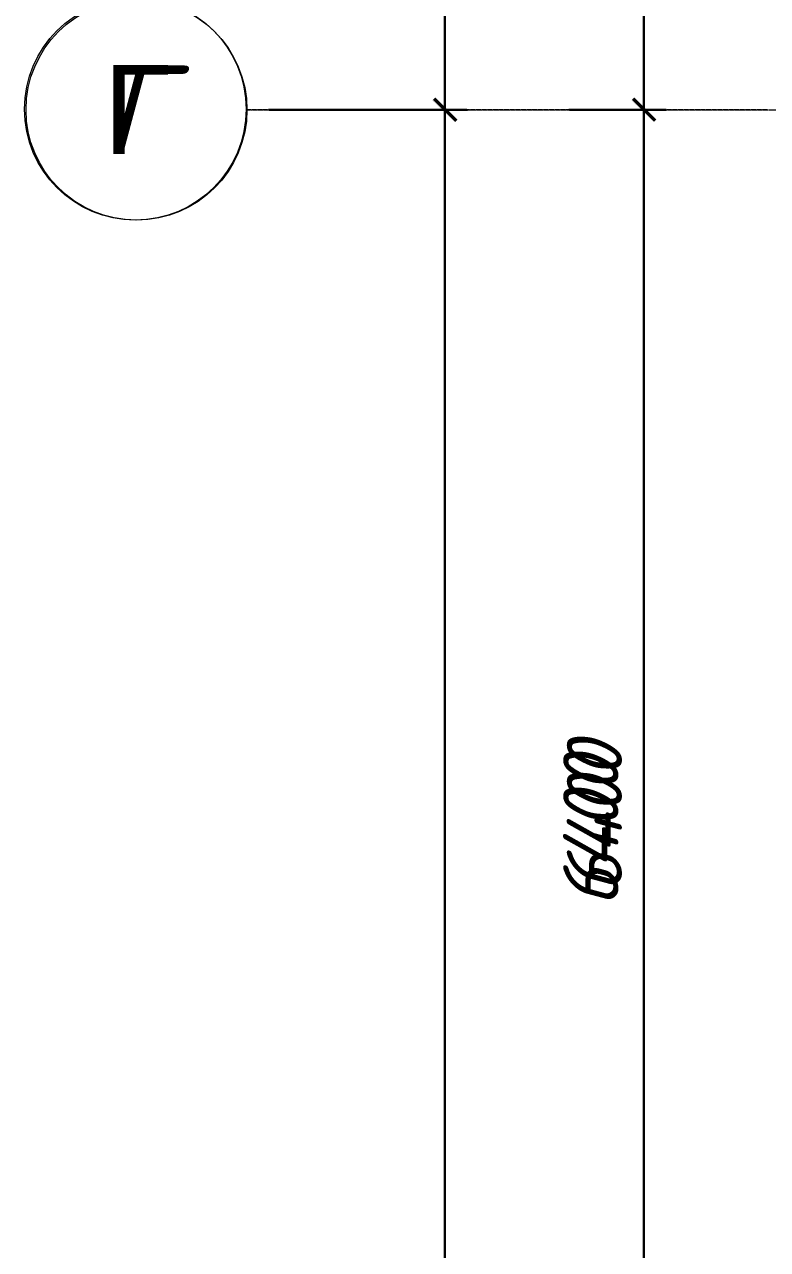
# Model space of a CAD drawing. Header units: millimetres. Extents: x -10178924 to 11692288, y -947381 to 58396.
# Drawn here: x 711602 to 714965, y -818196 to -812655 of the extents above; entities that cross this region are included whole.
import ezdxf
from ezdxf.enums import TextEntityAlignment as Align

# ---------------------------------------------------------------- set-up
doc = ezdxf.new("R2010")
doc.units = ezdxf.units.MM
doc.linetypes.add('осевая', pattern=[50.8, 31.75, -6.35, 6.35, -6.35])
doc.layers.add('PDF _Размеры осевые', color=7, linetype='Continuous', true_color=0x5d6970)
doc.layers.add('PDF _Текст', color=7, linetype='Continuous', lineweight=5)
doc.layers.add('Размеры осевые', color=153, linetype='Continuous', lineweight=9)
doc.styles.add('PDF ArialMT', font='arial.ttf')
doc.styles.add('PDF GOST Common Italic', font='GOST_Common Italic.ttf')
doc.styles.add('PDF ISOCPEUR Italic', font='isocpeui.ttf')
doc.styles.add('Текст_М100', font='GOST_Common Italic.ttf', dxfattribs={"height": 250})
doc.dimstyles.new('Размеры_М100', dxfattribs={"dimtxt": 250, "dimasz": 100, "dimexe": 100, "dimexo": 100, "dimgap": 100, "dimtad": 1, "dimrnd": 5, "dimtxsty": 'Текст_М100', "dimblk": 'ARCHTICK', "dimcen": 250, "dimdle": 100, "dimadec": 0, "dimazin": 2, "dimtfac": 1, "dimtmove": 1, "dimatfit": 3, "dimfxl": 1, "dimarcsym": 0})

# ---------------------------------------------------------------- blocks, each defined once
blk = doc.blocks.new('_ArchTick')
at = {"color": 0, "linetype": 'ByBlock', "const_width": 0.15}
blk.add_lwpolyline([(-0.5, -0.5), (0.5, 0.5)], dxfattribs=at)
blk = doc.blocks.new('*D2692')
at = {"layer": 'Defpoints', "color": 0, "ltscale": 100, "transparency": 16777216}
for p in [(-9750, -32250), (-8852.3, -32250), (-9750, -47950)]:
    blk.add_point(p, dxfattribs=at)
at = {"layer": 'Размеры осевые', "color": 0, "lineweight": -2, "ltscale": 100, "transparency": 16777216}
for p, q in [((-8852.3, -48050), (-8852.3, -32150)), ((-9650, -32250), (-8752.3, -32250)), ((-9650, -47950), (-8752.3, -47950))]:
    blk.add_line(p, q, dxfattribs=at)
at = {"layer": 'Размеры осевые', "color": 0, "lineweight": -2, "ltscale": 100, "transparency": 16777216, "xscale": 100, "yscale": 100, "zscale": 100}
for p, rotation in [((-8852.3, -32250), 90), ((-8852.3, -47950), 270)]:
    blk.add_blockref('_ArchTick', p, dxfattribs=dict(at, rotation=rotation))
at = {"layer": 'Размеры осевые', "color": 0, "ltscale": 100, "transparency": 16777216, "insert": (-9078.9, -40100), "char_height": 250, "attachment_point": 5, "rotation": 90, "style": 'Текст_М100'}
blk.add_mtext('15700', dxfattribs=at)
blk = doc.blocks.new('*D2695')
at = {"layer": 'Defpoints', "color": 0, "ltscale": 100, "transparency": 16777216}
for p in [(-8390.4, -32250), (-7952.3, -32250), (-8390.4, -38650)]:
    blk.add_point(p, dxfattribs=at)
at = {"layer": 'Размеры осевые', "color": 0, "lineweight": -2, "ltscale": 100, "transparency": 16777216}
for p, q in [((-7952.3, -38750), (-7952.3, -32150)), ((-8290.4, -32250), (-7852.3, -32250)), ((-8290.4, -38650), (-7852.3, -38650))]:
    blk.add_line(p, q, dxfattribs=at)
at = {"layer": 'Размеры осевые', "color": 0, "lineweight": -2, "ltscale": 100, "transparency": 16777216, "xscale": 100, "yscale": 100, "zscale": 100}
for p, rotation in [((-7952.3, -32250), 90), ((-7952.3, -38650), 270)]:
    blk.add_blockref('_ArchTick', p, dxfattribs=dict(at, rotation=rotation))
at = {"layer": 'Размеры осевые', "color": 0, "ltscale": 100, "transparency": 16777216, "insert": (-8177.3, -35450), "char_height": 250, "attachment_point": 5, "rotation": 90, "style": 'Текст_М100'}
blk.add_mtext('6400', dxfattribs=at)
blk = doc.blocks.new('*D2696')
at = {"layer": 'Defpoints', "color": 0, "ltscale": 100, "transparency": 16777216}
for p in [(-8390.4, -30450), (-7952.3, -30450), (-8390.4, -32250)]:
    blk.add_point(p, dxfattribs=at)
at = {"layer": 'Размеры осевые', "color": 0, "lineweight": -2, "ltscale": 100, "transparency": 16777216}
for p, q in [((-7952.3, -32350), (-7952.3, -30350)), ((-8290.4, -30450), (-7852.3, -30450)), ((-8290.4, -32250), (-7852.3, -32250))]:
    blk.add_line(p, q, dxfattribs=at)
at = {"layer": 'Размеры осевые', "color": 0, "lineweight": -2, "ltscale": 100, "transparency": 16777216, "xscale": 100, "yscale": 100, "zscale": 100}
for p, rotation in [((-7952.3, -30450), 90), ((-7952.3, -32250), 270)]:
    blk.add_blockref('_ArchTick', p, dxfattribs=dict(at, rotation=rotation))
at = {"layer": 'Размеры осевые', "color": 0, "ltscale": 100, "transparency": 16777216, "insert": (-8177.3, -31350), "char_height": 250, "attachment_point": 5, "rotation": 90, "style": 'Текст_М100'}
blk.add_mtext('1800', dxfattribs=at)
blk = doc.blocks.new('*D2700')
at = {"layer": 'Defpoints', "color": 0, "ltscale": 100, "transparency": 16777216}
for p in [(-9750, -15500), (-8852.3, -15500), (-9750, -32250)]:
    blk.add_point(p, dxfattribs=at)
at = {"layer": 'Размеры осевые', "color": 0, "lineweight": -2, "ltscale": 100, "transparency": 16777216}
for p, q in [((-8852.3, -32350), (-8852.3, -15400)), ((-9650, -15500), (-8752.3, -15500)), ((-9650, -32250), (-8752.3, -32250))]:
    blk.add_line(p, q, dxfattribs=at)
at = {"layer": 'Размеры осевые', "color": 0, "lineweight": -2, "ltscale": 100, "transparency": 16777216, "xscale": 100, "yscale": 100, "zscale": 100}
for p, rotation in [((-8852.3, -15500), 90), ((-8852.3, -32250), 270)]:
    blk.add_blockref('_ArchTick', p, dxfattribs=dict(at, rotation=rotation))
at = {"layer": 'Размеры осевые', "color": 0, "ltscale": 100, "transparency": 16777216, "insert": (-9078.9, -23875), "char_height": 250, "attachment_point": 5, "rotation": 90, "style": 'Текст_М100'}
blk.add_mtext('16750', dxfattribs=at)
blk = doc.blocks.new('A$C5282721b')
at = {"layer": 'Размеры осевые', "color": 251, "linetype": 'осевая', "ltscale": 0.5, "transparency": 33554687}
for p, q in [((-9750, -32250), (62308.109, -32250)), ((-9718.727, -32250), (61848.609, -32250)), ((-9718.727, -32250), (61848.609, -32250))]:
    blk.add_line(p, q, dxfattribs=at)
at = {"layer": 'Размеры осевые', "color": 251, "ltscale": 100, "transparency": 33554687}
blk.add_circle((-10250, -32250), 500, dxfattribs=at)
at = {"layer": 'Размеры осевые', "color": 251, "ltscale": 100, "transparency": 33554687, "style": 'PDF ISOCPEUR Italic'}
blk.add_text('Г', height=400, dxfattribs=at).set_placement((-10250, -32250), align=Align.MIDDLE_CENTER)
at = {"layer": 'Размеры осевые', "color": 251, "ltscale": 100, "transparency": 33554687}
for base, p1, p2, picture, middle in [((-8852.333, -15500), (-9750, -32250), (-9750, -15500), '*D2700', (-9078.943, -23875)), ((-7952.328, -30450), (-8390.375, -32250), (-8390.375, -30450), '*D2696', (-8177.328, -31350)), ((-8852.333, -32250), (-9750, -47950), (-9750, -32250), '*D2692', (-9078.943, -40100)), ((-7952.328, -32250), (-8390.375, -38650), (-8390.375, -32250), '*D2695', (-8177.328, -35450))]:
    dim = blk.add_linear_dim(base=base, p1=p1, p2=p2, angle=90, dimstyle='Размеры_М100', dxfattribs=at)
    dim.commit()
    dim.dimension.update_dxf_attribs({"geometry": picture, "text_midpoint": middle})

msp = doc.modelspace()

# ---------------------------------------------------------------- linework, layer by layer
at = {"layer": 'PDF _Размеры осевые', "lineweight": 9}
for points in [[(713502.4, -813141.8), (713502.4, -796192.1)], [(714404.1, -813141.8), (714404.1, -811139.5)], [(713502.4, -828839.1), (713502.4, -812943.5)], [(714404.1, -819542.7), (714404.1, -812943.1)], [(712604.9, -813040.2), (712626, -813040.2)], [(712630.3, -813040.2), (712634.5, -813040.2), (712651.4, -813040.2)], [(712655.7, -813040.2), (712659.9, -813040.2), (712676.8, -813040.2)], [(712681.1, -813040.2), (712685.3, -813040.2), (712702.2, -813040.2)], [(712706.5, -813040.2), (713603.9, -813040.2), (712706.5, -813040.2), (712710.7, -813040.2), (712727.6, -813040.2)], [(712731.9, -813040.2), (712736.1, -813040.2), (712753, -813040.2)], [(712757.3, -813040.2), (712761.5, -813040.2), (712778.4, -813040.2)], [(712782.7, -813040.2), (712786.9, -813040.2), (712803.8, -813040.2)], [(712808.1, -813040.2), (712812.3, -813040.2), (712829.2, -813040.2)], [(712833.5, -813040.2), (712837.7, -813040.2), (712854.6, -813040.2)], [(712858.9, -813040.2), (712863.1, -813040.2), (712880, -813040.2)], [(712884.3, -813040.2), (712888.5, -813040.2), (712905.4, -813040.2)], [(712909.7, -813040.2), (712913.9, -813040.2), (712930.8, -813040.2)], [(712935.1, -813040.2), (712939.3, -813040.2), (712956.2, -813040.2)], [(712960.5, -813040.2), (712964.7, -813040.2), (712981.6, -813040.2)], [(712985.9, -813040.2), (712990.1, -813040.2), (713007, -813040.2)], [(713011.3, -813040.2), (713015.5, -813040.2), (713032.5, -813040.2)], [(713036.7, -813040.2), (713040.9, -813040.2), (713057.9, -813040.2)], [(713062.1, -813040.2), (713066.3, -813040.2), (713083.2, -813040.2)], [(713087.5, -813040.2), (713091.7, -813040.2), (713108.6, -813040.2)], [(713112.9, -813040.2), (713117.1, -813040.2), (713134, -813040.2)], [(713138.3, -813040.2), (713142.5, -813040.2), (713159.4, -813040.2)], [(713163.7, -813040.2), (713167.9, -813040.2), (713184.8, -813040.2)], [(713189.1, -813040.2), (713193.3, -813040.2), (713210.2, -813040.2)], [(713214.5, -813040.2), (713218.7, -813040.2), (713235.7, -813040.2)], [(713239.9, -813040.2), (713244.1, -813040.2), (713261.1, -813040.2)], [(713265.3, -813040.2), (713269.5, -813040.2), (713286.5, -813040.2)], [(713290.7, -813040.2), (713294.9, -813040.2), (713311.9, -813040.2)], [(713316.1, -813040.2), (713320.3, -813040.2), (713337.2, -813040.2)], [(713341.5, -813040.2), (713345.7, -813040.2), (713362.6, -813040.2)], [(713366.9, -813040.2), (713371.1, -813040.2), (713388, -813040.2)], [(713392.3, -813040.2), (713396.5, -813040.2), (713413.4, -813040.2)], [(713417.7, -813040.2), (713421.9, -813040.2), (713438.8, -813040.2)], [(713443.1, -813040.2), (713447.3, -813040.2), (713464.3, -813040.2)], [(713468.5, -813040.2), (713472.7, -813040.2), (713489.7, -813040.2)], [(713493.9, -813040.2), (713498.1, -813040.2), (713515.1, -813040.2)], [(713519.3, -813040.2), (713523.5, -813040.2), (713540.5, -813040.2)], [(713544.7, -813040.2), (713548.9, -813040.2), (713565.9, -813040.2)], [(713570.1, -813040.2), (713574.3, -813040.2), (713591.2, -813040.2)], [(713595.5, -813040.2), (713599.7, -813040.2), (713616.6, -813040.2)], [(713620.9, -813040.2), (713625.1, -813040.2), (713642, -813040.2)], [(713646.3, -813040.2), (713650.5, -813040.2), (713667.5, -813040.2)], [(713671.7, -813040.2), (713675.9, -813040.2), (713692.9, -813040.2)], [(713697.1, -813040.2), (713701.3, -813040.2), (713718.3, -813040.2)], [(713722.5, -813040.2), (713726.7, -813040.2), (713743.7, -813040.2)], [(713747.9, -813040.2), (713752.1, -813040.2), (713769.1, -813040.2)], [(713773.3, -813040.2), (713777.5, -813040.2), (713794.5, -813040.2)], [(713798.7, -813040.2), (713802.9, -813040.2), (713819.9, -813040.2)], [(713824.1, -813040.2), (713828.3, -813040.2), (713845.2, -813040.2)], [(713849.5, -813040.2), (713853.7, -813040.2), (713870.7, -813040.2)], [(713874.9, -813040.2), (713879.1, -813040.2), (713896.1, -813040.2)], [(713900.3, -813040.2), (713904.5, -813040.2), (713921.5, -813040.2)], [(713925.7, -813040.2), (713929.9, -813040.2), (713946.9, -813040.2)], [(713951.1, -813040.2), (713955.3, -813040.2), (713972.3, -813040.2)], [(713976.5, -813040.2), (713980.7, -813040.2), (713997.7, -813040.2)], [(714001.9, -813040.2), (714006.1, -813040.2), (714023.1, -813040.2)], [(714027.3, -813040.2), (714031.5, -813040.2), (714048.5, -813040.2)], [(714052.7, -813040.2), (714056.9, -813040.2), (714073.9, -813040.2)], [(714078.1, -813040.2), (714082.3, -813040.2), (714099.3, -813040.2)], [(714103.5, -813040.2), (714107.7, -813040.2), (714124.7, -813040.2)], [(714128.9, -813040.2), (714133.1, -813040.2), (714150.1, -813040.2)], [(714154.3, -813040.2), (714158.5, -813040.2), (714175.5, -813040.2)], [(714179.7, -813040.2), (714183.9, -813040.2), (714200.9, -813040.2)], [(714205.1, -813040.2), (714209.3, -813040.2), (714226.3, -813040.2)], [(714230.5, -813040.2), (714234.7, -813040.2), (714251.7, -813040.2)], [(714255.9, -813040.2), (714260.1, -813040.2), (714277.1, -813040.2)], [(714281.3, -813040.2), (714285.5, -813040.2), (714302.5, -813040.2)], [(714306.7, -813040.2), (714310.9, -813040.2), (714327.9, -813040.2)], [(714332.1, -813040.2), (714336.3, -813040.2), (714353.3, -813040.2)], [(714357.5, -813040.2), (714361.7, -813040.2), (714378.7, -813040.2)], [(714382.9, -813040.2), (714387.1, -813040.2), (714404.1, -813040.2)], [(714408.3, -813040.2), (714412.5, -813040.2), (714429.5, -813040.2)], [(714433.7, -813040.2), (714437.9, -813040.2), (714454.9, -813040.2)], [(714459.1, -813040.2), (714463.3, -813040.2), (714480.3, -813040.2)], [(714484.5, -813040.2), (714488.7, -813040.2), (714505.7, -813040.2)], [(714509.9, -813040.2), (714514.1, -813040.2), (714531.1, -813040.2)], [(714535.3, -813040.2), (714539.5, -813040.2), (714556.5, -813040.2)], [(714560.7, -813040.2), (714564.9, -813040.2), (714581.9, -813040.2)], [(714586.1, -813040.2), (714590.3, -813040.2), (714607.3, -813040.2)], [(714611.5, -813040.2), (714615.7, -813040.2), (714632.7, -813040.2)], [(714636.9, -813040.2), (714641.1, -813040.2), (714658.1, -813040.2)], [(714662.3, -813040.2), (714666.5, -813040.2), (714683.5, -813040.2)], [(714687.7, -813040.2), (714691.9, -813040.2), (714708.9, -813040.2)], [(714713.1, -813040.2), (714717.3, -813040.2), (714734.3, -813040.2)], [(714738.5, -813040.2), (714742.7, -813040.2), (714759.7, -813040.2)], [(714763.9, -813040.2), (714768.1, -813040.2), (714785.1, -813040.2)], [(714789.3, -813040.2), (714793.5, -813040.2), (714810.5, -813040.2)], [(714814.7, -813040.2), (714818.9, -813040.2), (714835.9, -813040.2)], [(714840.1, -813040.2), (714844.3, -813040.2), (714861.3, -813040.2)], [(714865.5, -813040.2), (714869.7, -813040.2), (714886.7, -813040.2)], [(714890.9, -813040.2), (714895.1, -813040.2), (714912.1, -813040.2)], [(714916.3, -813040.2), (714920.5, -813040.2), (714937.5, -813040.2)], [(714941.7, -813040.2), (714945.9, -813040.2), (714962.9, -813040.2)]]:
    msp.add_lwpolyline(points, dxfattribs=at)
msp.add_lwpolyline([(714505.6, -813040.2), (714065.4, -813040.2)], close=True, dxfattribs=at)
msp.add_circle((712103.3, -813038.1), 501.6, dxfattribs=at)
at = {"layer": 'PDF _Размеры осевые', "transparency": 33554559}
for points in [[(713561.6, -813086.8), (713447.3, -812997.9), (713460, -812985.2)], [(713460, -812985.2), (713447.3, -812997.9), (713561.6, -813086.8)], [(714459.1, -813086.8), (714349, -812997.9), (714357.5, -812985.2)], [(714357.5, -812985.2), (714349, -812997.9), (714459.1, -813086.8)], [(713548.9, -813095.2), (713561.6, -813086.8), (713447.3, -812997.9)], [(713447.3, -812997.9), (713561.6, -813086.8), (713548.9, -813095.2)], [(714450.6, -813095.2), (714459.1, -813086.8), (714349, -812997.9)], [(714349, -812997.9), (714459.1, -813086.8), (714450.6, -813095.2)]]:
    msp.add_solid(points, dxfattribs=at)

# ---------------------------------------------------------------- block references
msp.add_blockref('A$C5282721b', (722358.6, -780790.4))

# ---------------------------------------------------------------- texts
at = {"layer": 'PDF _Текст', "color": 251, "true_color": 0x5d6970, "insert": (711957.2, -813039.4), "char_height": 402.3, "attachment_point": 4, "style": 'PDF ArialMT'}
msp.add_mtext('Г', dxfattribs=at)
at = {"layer": 'PDF _Текст', "color": 251, "true_color": 0x5d6970, "insert": (714165.1, -816647), "char_height": 250, "attachment_point": 4, "rotation": 90, "style": 'PDF GOST Common Italic'}
msp.add_mtext('6400', dxfattribs=at)

doc.saveas('drawing.dxf')
